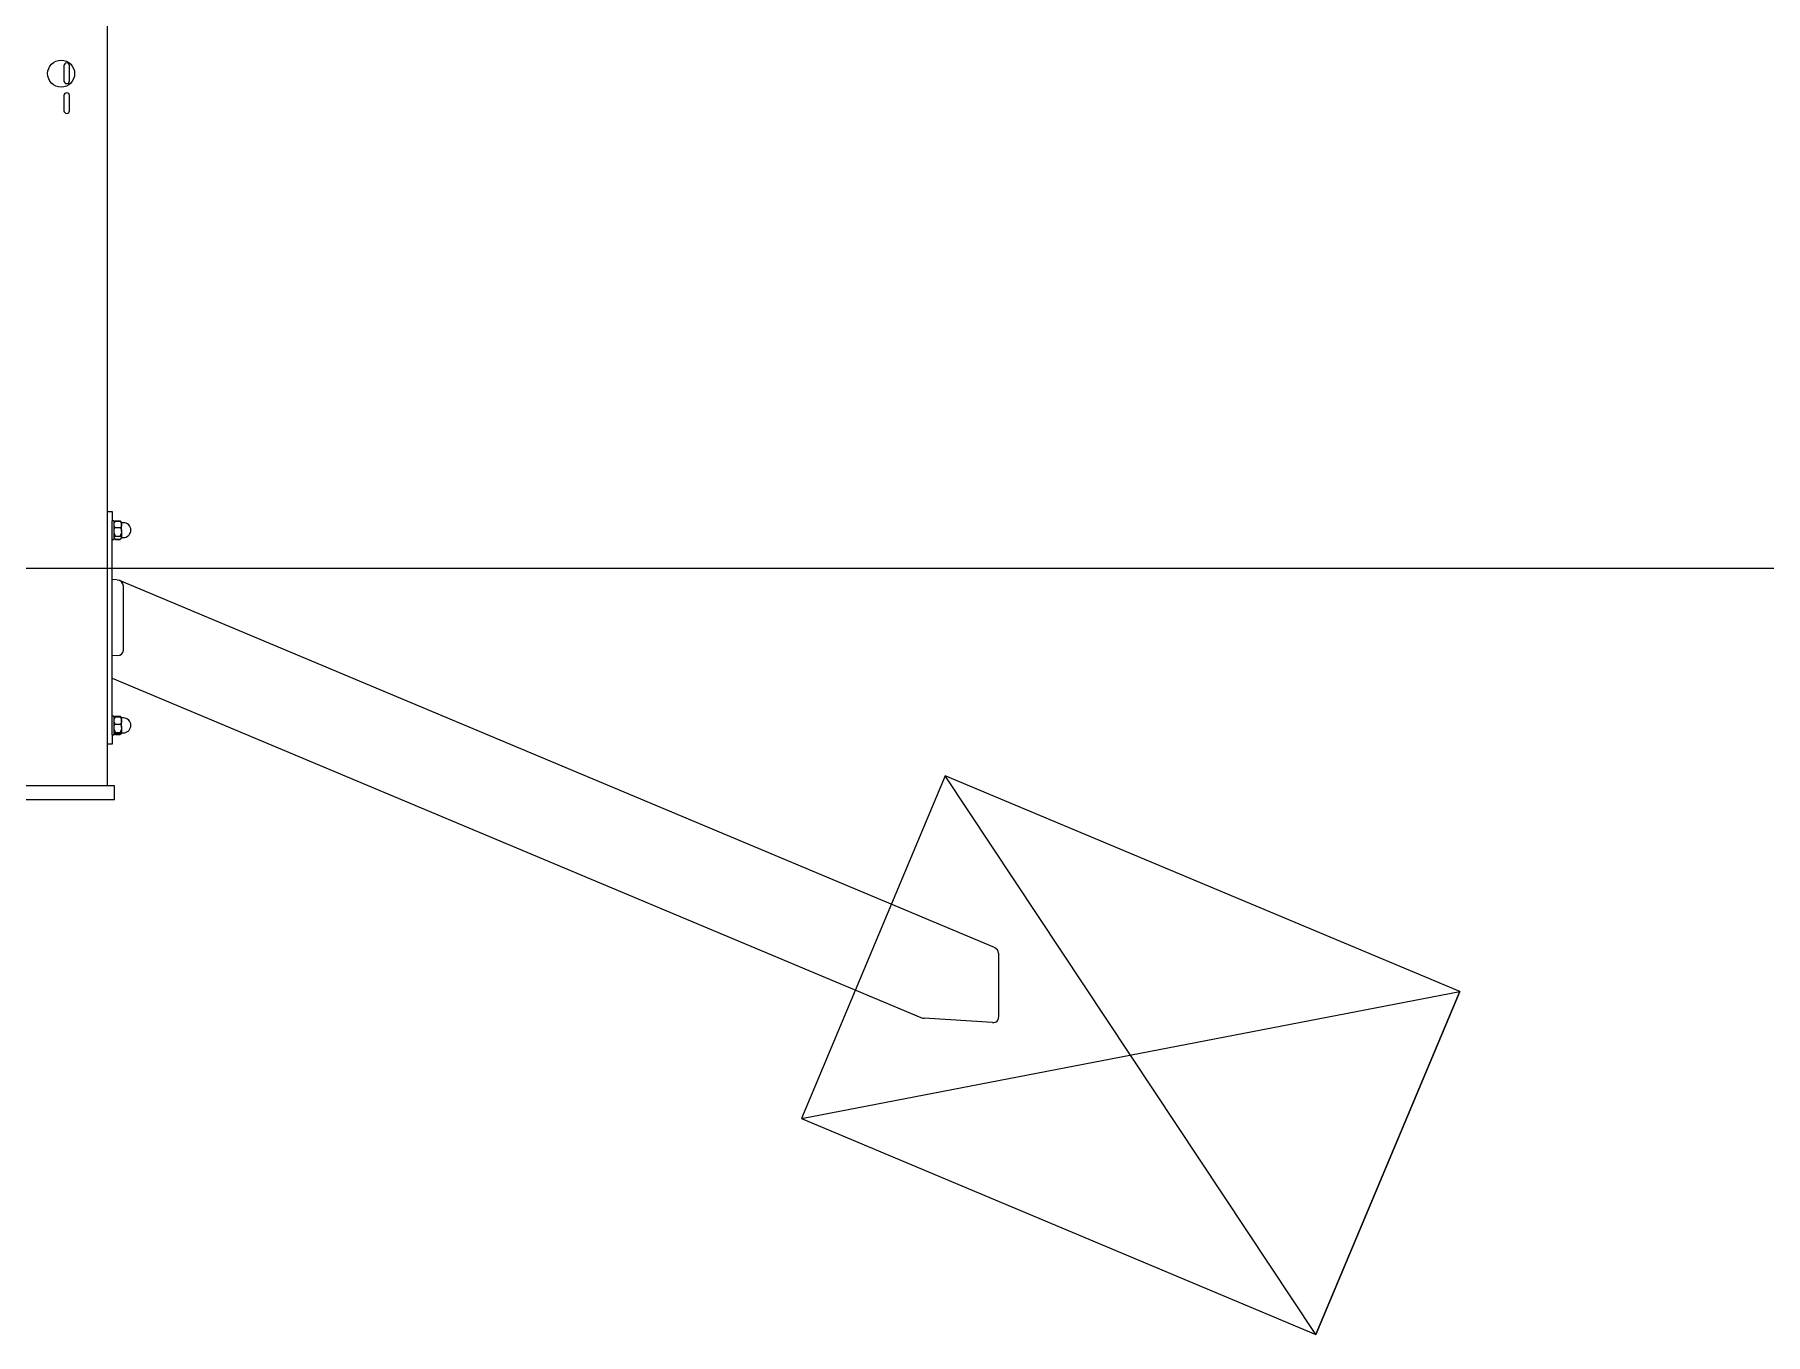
# Model space of a CAD drawing. Extents: x -360 to 379, y -342 to 365.
# Drawn here: x 6.7 to 192.8, y -342 to -202.2 of the extents above; entities that cross this region are included whole.
import ezdxf

# ---------------------------------------------------------------- set-up
doc = ezdxf.new("R2010")
doc.units = 0
doc.layers.get('0').update_dxf_attribs({"linetype": 'CONTINUOUS'})

msp = doc.modelspace()

# ---------------------------------------------------------------- linework, layer by layer
at = {"color": 7, "linetype": 'CONTINUOUS'}
for p, q in [((14.52, -282.99), (14.52, 306.01)), ((9.82, -205.55), (9.82, -205.56)), ((9.82, -205.56), (9.82, -205.73)), ((9.82, -205.73), (9.82, -207.17)), ((10.42, -205.56), (10.42, -205.55)), ((10.42, -205.73), (10.42, -205.56)), ((10.42, -207.17), (10.42, -205.73)), ((10.41, -207.15), (10.41, -207.1)), ((9.82, -208.76), (9.82, -208.77)), ((9.82, -208.77), (9.82, -208.94)), ((9.82, -208.94), (9.82, -210.38)), ((10.41, -210.36), (10.41, -210.31)), ((10.42, -208.77), (10.42, -208.76)), ((10.42, -208.94), (10.42, -208.77)), ((10.42, -210.38), (10.42, -208.94)), ((14.52, -253.49), (15.02, -253.49)), ((15.02, -253.49), (15.02, -254.49)), ((15.22, -254.49), (15.02, -254.49)), ((15.02, -277.49), (15.02, -254.49)), ((15.22, -256.49), (15.22, -254.49)), ((15.25, -254.6), (15.22, -254.64)), ((15.3, -254.55), (15.25, -254.6)), ((15.33, -254.54), (15.37, -254.49)), ((15.37, -254.49), (15.86, -254.49)), ((15.37, -254.52), (15.86, -254.52)), ((15.86, -254.49), (15.91, -254.55)), ((15.93, -254.55), (15.86, -254.49)), ((15.98, -254.6), (15.93, -254.55)), ((16.02, -254.64), (15.98, -254.6)), ((16.02, -254.92), (16.02, -254.64)), ((16.22, -254.69), (16.02, -254.69)), ((16.02, -255.63), (16.02, -254.92)), ((15.02, -256.49), (15.22, -256.49)), ((15.22, -256.34), (15.25, -256.37)), ((15.25, -256.37), (15.3, -256.43)), ((15.31, -255.22), (15.92, -255.22)), ((15.37, -256.15), (15.86, -256.15)), ((15.37, -256.45), (15.86, -256.45)), ((15.37, -256.48), (15.86, -256.48)), ((15.93, -256.42), (15.86, -256.48)), ((15.93, -256.43), (15.98, -256.37)), ((15.98, -256.37), (16.02, -256.34)), ((16.02, -255.63), (16.02, -256.3)), ((16.02, -256.29), (16.22, -256.29)), ((16.02, -256.34), (16.02, -256.3)), ((15.56, -260.85), (15.02, -260.81)), ((109.91, -300.38), (15.8, -260.91)), ((16.23, -268.39), (16.23, -261.5)), ((15.02, -268.92), (15.56, -268.96)), ((15.02, -271.4), (102.01, -307.89)), ((15.22, -275.49), (15.02, -275.49)), ((15.22, -277.49), (15.22, -275.49)), ((15.32, -275.58), (15.37, -275.5)), ((15.37, -275.5), (15.86, -275.5)), ((15.86, -275.5), (15.92, -275.59)), ((15.95, -275.58), (15.86, -275.5)), ((15.23, -275.63), (15.22, -275.64)), ((15.22, -277.34), (15.23, -277.35)), ((15.28, -275.57), (15.23, -275.63)), ((15.24, -277.36), (15.28, -277.4)), ((15.31, -276.34), (15.92, -276.34)), ((15.37, -275.56), (15.86, -275.56)), ((15.37, -277.24), (15.86, -277.24)), ((15.98, -277.37), (15.86, -277.41)), ((16.01, -275.63), (15.95, -275.57)), ((15.95, -277.4), (16.01, -277.35)), ((16.02, -277.33), (16, -277.35)), ((16.02, -275.64), (16.01, -275.63)), ((16.01, -277.35), (16.02, -277.34)), ((16.02, -276), (16.02, -275.64)), ((16.22, -275.69), (16.02, -275.69)), ((16.02, -276.73), (16.02, -276)), ((16.02, -276.73), (16.02, -277.33)), ((16.02, -277.29), (16.22, -277.29)), ((16.02, -277.34), (16.02, -277.33)), ((15.02, -278.49), (14.52, -278.49)), ((15.02, -277.49), (15.22, -277.49)), ((15.02, -277.49), (15.02, -278.49)), ((15.37, -277.41), (15.86, -277.41)), ((15.37, -277.47), (15.86, -277.47)), ((13.77, -282.99), (5.27, -282.99)), ((13.77, -284.49), (5.27, -284.49)), ((15.27, -282.99), (13.77, -282.99)), ((15.27, -284.49), (13.77, -284.49)), ((15.27, -284.49), (15.27, -282.99)), ((109.95, -300.4), (109.91, -300.38)), ((110.36, -300.99), (110.36, -307.88)), ((102.01, -307.89), (102.11, -307.93)), ((109.71, -308.45), (102.34, -307.98))]:
    msp.add_line(p, q, dxfattribs=at)
at = {"color": 8, "linetype": 'CONTINUOUS'}
for p, q in [((-338.98, -259.59), (358.02, -259.59)), ((104.63, -281.9), (89.17, -318.77)), ((144.5, -341.98), (104.63, -281.9)), ((159.96, -305.11), (104.63, -281.9)), ((89.17, -318.77), (159.96, -305.11)), ((159.96, -305.11), (144.5, -341.98)), ((144.5, -341.98), (159.96, -305.11)), ((89.17, -318.77), (144.5, -341.98))]:
    msp.add_line(p, q, dxfattribs=at)
at = {"color": 7, "linetype": 'CONTINUOUS'}
msp.add_circle((9.52, -206.39), 1.45, dxfattribs=at)
for centre, radius, start, end in [((10.12, -205.55), 0.3, 89.956, 180), ((10.12, -205.55), 0.3, 0, 89.956), ((10.12, -207.17), 0.3, 180, 269.956), ((10.12, -208.76), 0.3, 89.956, 180), ((10.12, -207.17), 0.3, 269.956, 0), ((10.12, -208.76), 0.3, 0, 89.956), ((10.12, -210.38), 0.3, 180, 269.956), ((10.12, -210.38), 0.3, 269.956, 0), ((16.22, -255.49), 0.8, 270, 90), ((16.22, -276.49), 0.8, 270, 90)]:
    msp.add_arc(centre, radius, start, end, dxfattribs=at)
for centre, major_axis, ratio, start_param, end_param in [((15.56, -261.46), (0.629, -0.239), 0.890947, 0.326536, 1.897332), ((15.56, -268.35), (0.629, -0.239), 0.890947, 5.038925, 6.609721), ((109.71, -300.95), (0.608, -0.255), 0.90992, 0.364614, 1.570796), ((102.34, -307.38), (0.608, -0.255), 0.90992, 4.712389, 5.077003), ((109.71, -307.84), (0.608, -0.255), 0.90992, 5.077003, 5.918571), ((109.71, -307.84), (0.608, -0.255), 0.90992, 5.918571, 6.6478)]:
    msp.add_ellipse(centre, major_axis=major_axis, ratio=ratio, start_param=start_param, end_param=end_param, dxfattribs=at)
for points, knots in [([(15.22, -254.92), (15.23, -254.84), (15.25, -254.7), (15.33, -254.57), (15.37, -254.52)], [0, 0, 0, 0, 0.575034, 1, 1, 1, 1]), ([(15.31, -255.22), (15.29, -255.18), (15.24, -255.09), (15.22, -254.98), (15.22, -254.93), (15.22, -254.92)], [0, 0, 0, 0, 0.447246, 0.908374, 1, 1, 1, 1]), ([(15.37, -254.52), (15.35, -254.53), (15.3, -254.56), (15.27, -254.59), (15.25, -254.6)], [0, 0, 0, 0, 0.45829, 1, 1, 1, 1]), ([(15.37, -254.49), (15.35, -254.51), (15.32, -254.53), (15.31, -254.55), (15.31, -254.55)], [0, 0, 0, 0, 0.928991, 1, 1, 1, 1]), ([(15.86, -254.52), (15.89, -254.57), (15.95, -254.66), (16.01, -254.79), (16.01, -254.88), (16.02, -254.92)], [0, 0, 0, 0, 0.3585986, 0.7248643, 1, 1, 1, 1]), ([(15.98, -254.6), (15.98, -254.6), (15.96, -254.57), (15.91, -254.55), (15.86, -254.52)], [0, 0, 0, 0, 0.065487, 1, 1, 1, 1]), ([(16.02, -254.92), (16.01, -254.95), (16.01, -255.06), (15.96, -255.16), (15.92, -255.22)], [0, 0, 0, 0, 0.356367, 1, 1, 1, 1]), ([(15.22, -255.63), (15.22, -255.58), (15.23, -255.44), (15.28, -255.31), (15.31, -255.22)], [0, 0, 0, 0, 0.356367, 1, 1, 1, 1]), ([(15.37, -256.15), (15.34, -256.09), (15.28, -255.97), (15.23, -255.8), (15.22, -255.68), (15.22, -255.63)], [0, 0, 0, 0, 0.3585986, 0.7248643, 1, 1, 1, 1]), ([(15.22, -256.3), (15.23, -256.28), (15.24, -256.22), (15.33, -256.18), (15.37, -256.15)], [0, 0, 0, 0, 0.485745, 1, 1, 1, 1]), ([(15.37, -256.45), (15.35, -256.44), (15.3, -256.42), (15.25, -256.37), (15.22, -256.33), (15.22, -256.31), (15.22, -256.3)], [0, 0, 0, 0, 0.2523, 0.555461, 0.865748, 1, 1, 1, 1]), ([(15.37, -256.48), (15.35, -256.47), (15.32, -256.45), (15.31, -256.43), (15.31, -256.43)], [0, 0, 0, 0, 0.928991, 1, 1, 1, 1]), ([(16.02, -255.63), (16.01, -255.73), (15.98, -255.92), (15.9, -256.08), (15.86, -256.15)], [0, 0, 0, 0, 0.575034, 1, 1, 1, 1]), ([(15.86, -256.15), (15.89, -256.16), (15.93, -256.19), (15.99, -256.23), (16.01, -256.27), (16.02, -256.3), (16.02, -256.3)], [0, 0, 0, 0, 0.2523, 0.555461, 0.865748, 1, 1, 1, 1]), ([(16.02, -256.3), (16.01, -256.33), (15.99, -256.38), (15.91, -256.43), (15.86, -256.45)], [0, 0, 0, 0, 0.485745, 1, 1, 1, 1]), ([(15.92, -255.22), (15.95, -255.28), (15.99, -255.4), (16.02, -255.54), (16.02, -255.62), (16.02, -255.63)], [0, 0, 0, 0, 0.447246, 0.908374, 1, 1, 1, 1]), ([(15.37, -275.5), (15.35, -275.52), (15.31, -275.54), (15.29, -275.57), (15.28, -275.57)], [0, 0, 0, 0, 0.653938, 1, 1, 1, 1]), ([(15.22, -276), (15.23, -275.91), (15.25, -275.76), (15.33, -275.62), (15.37, -275.56)], [0, 0, 0, 0, 0.575034, 1, 1, 1, 1]), ([(15.31, -276.34), (15.29, -276.29), (15.24, -276.19), (15.22, -276.08), (15.22, -276.01), (15.22, -276)], [0, 0, 0, 0, 0.447246, 0.908374, 1, 1, 1, 1]), ([(15.22, -276.73), (15.22, -276.69), (15.23, -276.55), (15.28, -276.42), (15.31, -276.34)], [0, 0, 0, 0, 0.356367, 1, 1, 1, 1]), ([(15.37, -277.24), (15.34, -277.19), (15.28, -277.07), (15.23, -276.9), (15.22, -276.78), (15.22, -276.73)], [0, 0, 0, 0, 0.358599, 0.724864, 1, 1, 1, 1]), ([(15.22, -277.33), (15.23, -277.31), (15.24, -277.28), (15.33, -277.26), (15.37, -277.24)], [0, 0, 0, 0, 0.485745, 1, 1, 1, 1]), ([(15.37, -275.56), (15.35, -275.57), (15.3, -275.59), (15.25, -275.61), (15.24, -275.62), (15.23, -275.63)], [0, 0, 0, 0, 0.332761, 0.732603, 1, 1, 1, 1]), ([(15.37, -277.47), (15.35, -277.46), (15.3, -277.43), (15.26, -277.39), (15.25, -277.37), (15.25, -277.36)], [0, 0, 0, 0, 0.4391711, 0.966873, 1, 1, 1, 1]), ([(15.37, -277.41), (15.35, -277.41), (15.3, -277.39), (15.27, -277.37), (15.25, -277.37)], [0, 0, 0, 0, 0.4542179, 1, 1, 1, 1]), ([(15.86, -275.56), (15.89, -275.61), (15.95, -275.71), (16.01, -275.86), (16.01, -275.96), (16.02, -276)], [0, 0, 0, 0, 0.358599, 0.724864, 1, 1, 1, 1]), ([(16, -275.63), (15.99, -275.62), (15.98, -275.6), (15.91, -275.58), (15.86, -275.56)], [0, 0, 0, 0, 0.320646, 1, 1, 1, 1]), ([(16.02, -276.73), (16.01, -276.84), (15.98, -277.02), (15.9, -277.18), (15.86, -277.24)], [0, 0, 0, 0, 0.575034, 1, 1, 1, 1]), ([(15.86, -277.24), (15.89, -277.25), (15.93, -277.26), (15.99, -277.29), (16.01, -277.31), (16.02, -277.32), (16.02, -277.33)], [0, 0, 0, 0, 0.2523, 0.555461, 0.865748, 1, 1, 1, 1]), ([(15.98, -277.36), (15.98, -277.37), (15.96, -277.41), (15.91, -277.44), (15.86, -277.47)], [0, 0, 0, 0, 0.10368, 1, 1, 1, 1]), ([(16.02, -276), (16.01, -276.04), (16.01, -276.16), (15.96, -276.27), (15.92, -276.34)], [0, 0, 0, 0, 0.356367, 1, 1, 1, 1]), ([(15.92, -276.34), (15.95, -276.4), (15.99, -276.51), (16.02, -276.65), (16.02, -276.72), (16.02, -276.73)], [0, 0, 0, 0, 0.447246, 0.908374, 1, 1, 1, 1])]:
    msp.add_open_spline(points, degree=3, knots=knots, dxfattribs=at)

doc.saveas('drawing.dxf')
